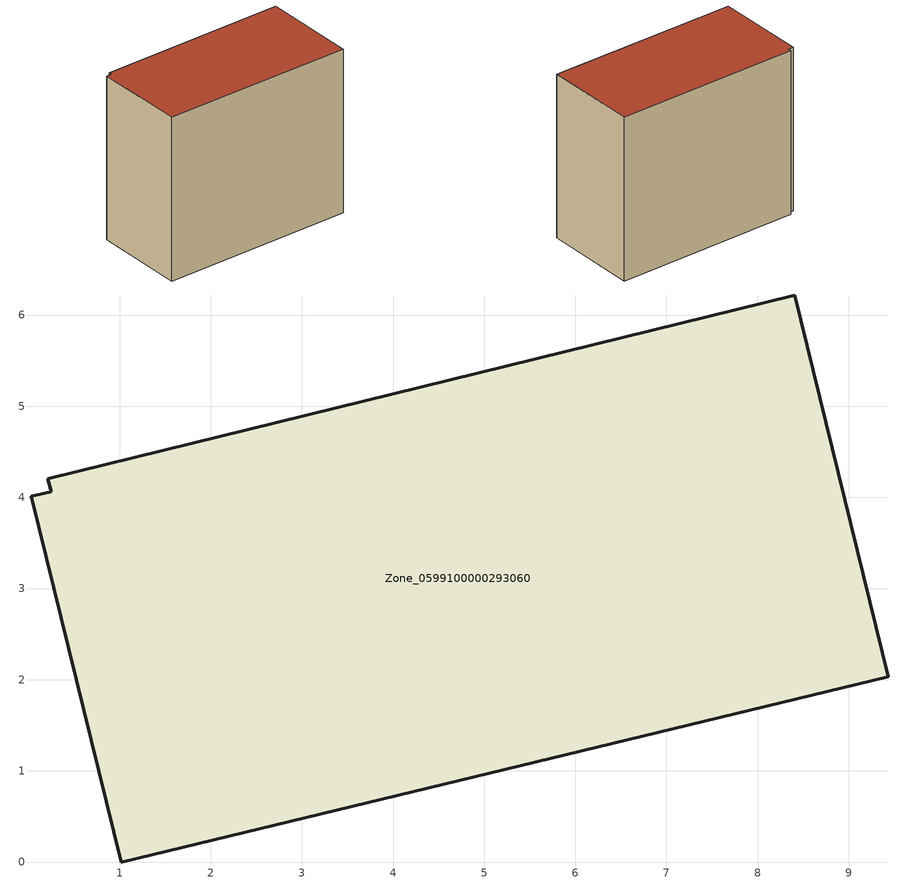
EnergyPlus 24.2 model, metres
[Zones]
Zone_0599100000293060
 floor ground (C_G): 0.03,4.01 0.25,4.06 0.21,4.2 8.41,6.22 9.43,2.03 1.02,0 z0
 wall outside (C_F): 9.43,2.03 8.41,6.22 0.21,4.2 0.25,4.06 0.03,4.01 1.02,0 9.43,2.03 z0:7.53
 roof outside (C_R): 0.25,4.06 0.03,4.01 1.02,0 9.43,2.03 8.41,6.22 0.21,4.2 z7.53
[BUILDING]
Pand.0599100000293060: North Axis=0; Terrain=City; Loads Convergence Tolerance Value=0.04; Temperature Convergence Tolerance Value=0.4; Solar Distribution=FullExterior; Maximum Number of Warmup Days=25; Minimum Number of Warmup Days=1
[Site:Location]
Rotterdam.The.Hague.AP_ZH_NLD Design_Conditions: Latitude=51.96; Longitude=4.45; Time Zone=1; Elevation=-4.5
[SITE:GROUNDTEMPERATURE:BUILDINGSURFACE]
18, 18, 18, 18, 18, 18, 18, 18, 18, 18, 18, 18
[MATERIAL] Thermal Absorptance=0.9; Solar Absorptance=0.7; Visible Absorptance=0.7
Name | Roughness | Thickness | Conductivity | Density | Specific Heat
G.TI.1946 | MediumSmooth | 0.15 | 1 | 540 | 1210
F.TI.1946 | Rough | 0.3 | 0.857143 | 1920 | 840
R.TI.1946 | MediumRough | 0.2 | 0.1 | 1500 | 1000
[CONSTRUCTION]
C_G: G.TI.1946
C_F: F.TI.1946
C_R: R.TI.1946
[ZONE]
Zone_0599100000293060: Type=1; Multiplier=1; Ceiling Height=Autocalculate; Volume=Autocalculate; Floor Area=autocalculate; Part of Total Floor Area=Yes
[ZONEINFILTRATION:DESIGNFLOWRATE]
Infil_Zone_0599100000293060: Zone or ZoneList or Space or SpaceList=Zone_0599100000293060; Schedule=AlwaysOn; Design Flow Rate Calculation Method=Flow/Area; Flow Rate per Floor Area=0.003; Constant Term Coefficient=1; Temperature Term Coefficient=0; Velocity Term Coefficient=0; Velocity Squared Term Coefficient=0
[HVACTEMPLATE:ZONE:IDEALLOADSAIRSYSTEM]
Zone_0599100000293060: Maximum Heating Supply Air Temperature=50; Minimum Cooling Supply Air Temperature=13; Maximum Heating Supply Air Humidity Ratio=0.0156; Minimum Cooling Supply Air Humidity Ratio=0.0077; Heating Limit=NoLimit; Cooling Limit=NoLimit; Dehumidification Control Type=ConstantSensibleHeatRatio; Cooling Sensible Heat Ratio=0.7; Dehumidification Setpoint=60; Humidification Control Type=None; Humidification Setpoint=30; Outdoor Air Method=None; Outdoor Air Flow Rate per Person=0.00944; Outdoor Air Flow Rate per Zone Floor Area=0; Outdoor Air Flow Rate per Zone=0; Demand Controlled Ventilation Type=None; Outdoor Air Economizer Type=NoEconomizer; Heat Recovery Type=None; Sensible Heat Recovery Effectiveness=0.7; Latent Heat Recovery Effectiveness=0.65
[ZONECONTROL:THERMOSTAT]
ThermostatControl_Zone_0599100000293060: Zone or ZoneList=Zone_0599100000293060; Control Type Schedule=DualSetpointControlType; Control 1=Thermostat_Zone_0599100000293060; Temperature Difference Between Cutout And Setpoint=0
[THERMOSTATSETPOINT:DUALSETPOINT]
Thermostat_Zone_0599100000293060: Heating Setpoint Temperature Schedule=HeatingSetpoint_Zone_0599100000293060; Cooling Setpoint Temperature Schedule=CoolingSetpoint_Zone_0599100000293060
[SCHEDULE:COMPACT]
HeatingSetpoint_Zone_0599100000293060: Through: 12/31, For: AllDays, Until: 24:00, 21
CoolingSetpoint_Zone_0599100000293060: Through: 12/31, For: AllDays, Until: 24:00, 24
DualSetpointControlType: Through: 12/31, For: AllDays, Until: 24:00, 4
AlwaysOn: Through: 12/31, For: AllDays, Until: 24:00, 1
